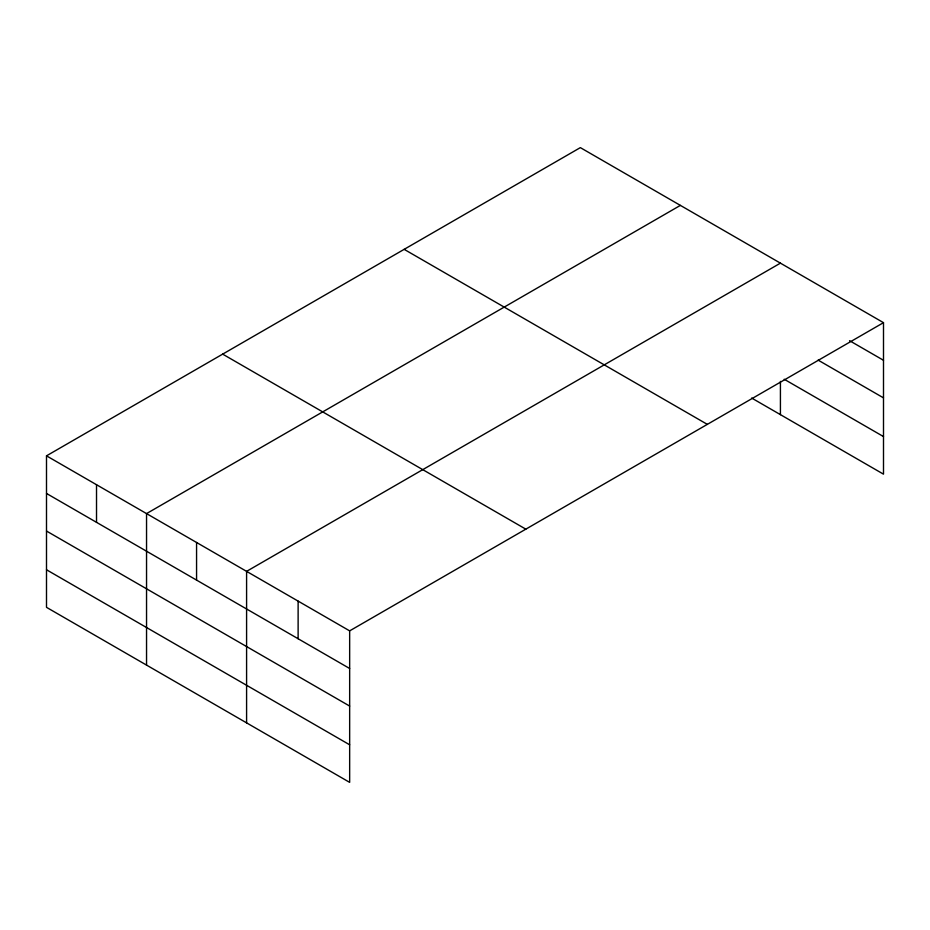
<?xml version="1.0" encoding="UTF-8"?>
<svg xmlns="http://www.w3.org/2000/svg" width="930" height="930" viewBox="0 0 930 930"><rect width="100%" height="100%" fill="white"/><g stroke="black" fill="none" stroke-linecap="round" stroke-linejoin="round"><path stroke-width="1.4" d="M883.5 322.663L580.343 147.626L46.5 455.84L46.5 607.337L349.657 782.374L349.657 630.865L883.5 322.663L883.5 474.161L751.661 398.04M680.376 205.391L146.545 513.604L146.545 665.101M780.421 263.144L246.59 571.357L246.59 722.854M849.555 340.682L883.5 360.282M818.133 360.119L883.5 397.866M784.199 379.242L883.5 436.577M404.166 249.345L707.335 424.371M222.665 354.132L525.834 529.158M46.5 455.84L349.657 630.865M46.5 493.458L349.657 668.496M46.5 531.042L349.657 706.068M46.5 569.764L349.657 744.79M780.421 381.405L780.421 414.652M298.123 601.117L298.123 638.736M196.567 542.481L196.567 580.099M96.522 484.716L96.522 522.346"/></g></svg>
